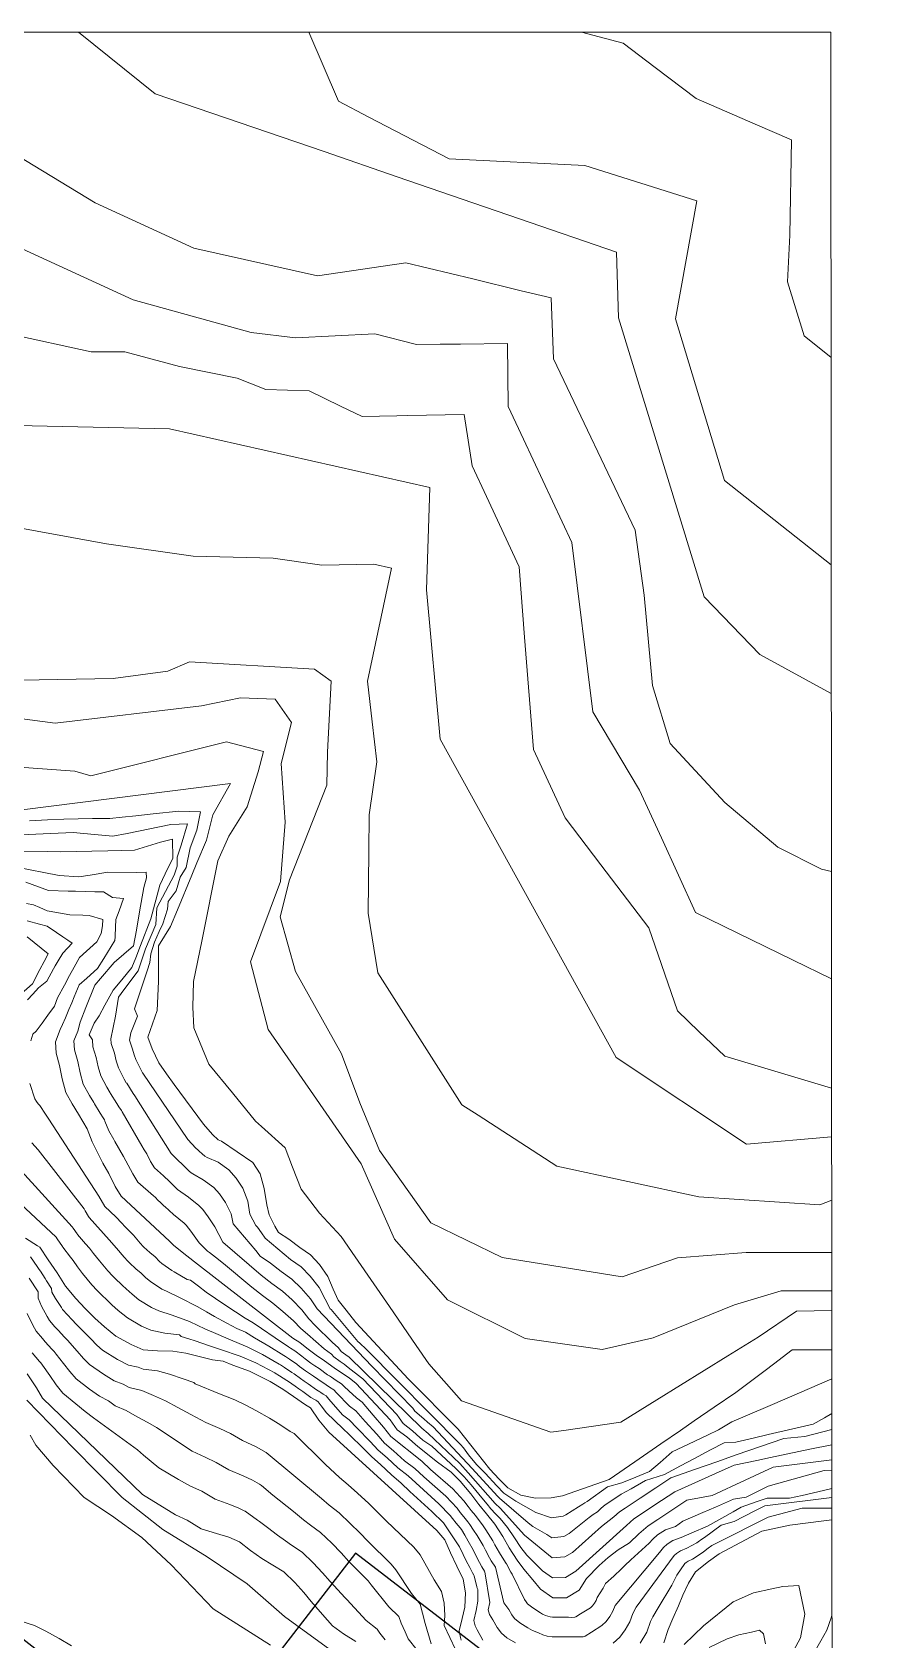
# Model space of a CAD drawing. Header units: metres. Extents: x 30 to 776, y 38 to 676.
# Drawn here: x 628.2 to 775.7, y 392.9 to 675.8 of the extents above; entities that cross this region are included whole.
import ezdxf

# ---------------------------------------------------------------- set-up
doc = ezdxf.new("R2010")
doc.units = ezdxf.units.M
doc.layers.add('01_Fina', color=7, linetype='Continuous')

msp = doc.modelspace()

# ---------------------------------------------------------------- linework, layer by layer
msp.add_lwpolyline([(634.09, 342.07), (690.42, 298.63), (741.37, 364.7), (685.04, 408.15)], close=True)
msp.add_spline([(106.83, 675.61), (108.32, 665.3), (106.86, 656.36), (102.39, 646.03), (99, 639.25), (96.74, 623.58), (93.18, 609.64), (93.18, 600.18), (98.44, 591.5), (101.1, 585.98), (102.04, 577.46), (110.54, 567.2), (115.45, 554.23), (129.88, 544.16), (140.15, 529.47), (156.19, 509.83), (198.01, 500.83), (221.73, 503.7), (238, 515.67), (252.42, 520.15), (281.11, 538.63), (291.8, 551.68), (297.51, 566.91), (300.12, 587.55), (316.29, 606.6), (331.97, 613.25), (351.68, 610.4), (367.6, 598.06), (374.49, 580.98), (389.77, 552.31), (401.1, 510.24), (407.2, 487.78), (408.99, 484.8), (414.2, 484.65), (424.03, 484.65), (456.85, 473.39), (460.88, 470.71), (472.98, 472.65), (479.56, 474.44), (492.86, 470.56), (502.87, 478.32), (512.31, 493.41), (527.25, 500.43), (541.15, 492.96), (559.78, 474.2), (591.84, 430.24), (601.45, 418), (617.45, 400.82), (669.82, 363.98), (715.45, 331.77), (775.7, 289.92)], degree=3)
msp.add_open_spline([(479.28, 453.61), (479.65, 453.45), (480.06, 453.28), (481.31, 452.77), (482.24, 452.42), (484.43, 451.71), (485.69, 451.36), (488.24, 450.86), (489.44, 450.69), (491.33, 450.57), (491.93, 450.55), (493.01, 450.55), (493.48, 450.56), (494.45, 450.62), (494.92, 450.66), (496.33, 450.81), (497.25, 450.96), (499.67, 451.48), (501.1, 451.94), (503.73, 452.97), (504.93, 453.55), (507.12, 454.78), (508.12, 455.43), (509.94, 456.74), (510.78, 457.4), (512.8, 459.16), (513.89, 460.24), (515.86, 462.39), (516.73, 463.44), (518.32, 465.5), (519.03, 466.51), (520.33, 468.45), (520.92, 469.39), (522.34, 471.76), (523.07, 473.09), (524.31, 475.4), (524.83, 476.38), (525.69, 477.93), (526.04, 478.51), (526.36, 479.01), (526.42, 479.09), (526.47, 479.16), (526.67, 479), (526.88, 478.83), (527.35, 478.44), (527.61, 478.22), (528.11, 477.8), (528.34, 477.6), (528.8, 477.21), (529.02, 477.02), (529.69, 476.43), (530.14, 476.04), (531.45, 474.87), (532.31, 474.09), (534.82, 471.74), (536.42, 470.16), (539.69, 466.77), (541.35, 464.96), (544.11, 461.77), (545.24, 460.43), (547.49, 457.66), (548.61, 456.24), (551.97, 451.87), (554.21, 448.81), (559.9, 440.83), (563.37, 435.77), (568.6, 428.27), (570.25, 425.94), (573.02, 422.07), (574.13, 420.55), (576.21, 417.73), (577.19, 416.43), (579.16, 413.85), (580.15, 412.57), (582.43, 409.66), (583.73, 408.05), (586.16, 405.09), (587.29, 403.74), (589.59, 401.04), (590.77, 399.69), (594.36, 395.66), (596.86, 393), (600.56, 389.29), (601.67, 388.21), (603.69, 386.3), (604.58, 385.47), (606.38, 383.85), (607.28, 383.05), (610.01, 380.7), (611.84, 379.18), (617.38, 374.77), (621.11, 372.02), (630.53, 365.4), (636.21, 361.71), (647.34, 354.62), (652.78, 351.22), (658.9, 347.22), (659.81, 346.62), (661.63, 345.42), (662.54, 344.81), (665.26, 342.98), (667.07, 341.75), (672.51, 338), (676.13, 335.45), (687.01, 327.68), (694.29, 322.35), (703.55, 315.68), (705.39, 314.36), (709.07, 311.73), (710.92, 310.42), (716.45, 306.51), (720.14, 303.91), (731.23, 296.16), (738.64, 291.05), (752.18, 281.76), (758.3, 277.58), (764.42, 273.41)], degree=3, knots=[0, 0, 0, 0, 0.868252, 0.868252, 2.420165, 2.420165, 3.972078, 3.972078, 5.131203, 5.131203, 5.637018, 5.637018, 6.016815, 6.016815, 6.396613, 6.396613, 7.156208, 7.156208, 8.489118, 8.489118, 9.822028, 9.822028, 11.154938, 11.154938, 12.487847, 12.487847, 14.657942, 14.657942, 16.828036, 16.828036, 18.99813, 18.99813, 21.168224, 21.168224, 24.753443, 24.753443, 28.338663, 28.338663, 31.923882, 31.923882, 32.725068, 32.725068, 32.725068, 33.7679, 33.7679, 34.954983, 34.954983, 35.92754, 35.92754, 36.900097, 36.900097, 38.845212, 38.845212, 42.73544, 42.73544, 50.515897, 50.515897, 59.122159, 59.122159, 65.166907, 65.166907, 71.211656, 71.211656, 83.301153, 83.301153, 101.779953, 101.779953, 110.042473, 110.042473, 115.379709, 115.379709, 119.940866, 119.940866, 124.502023, 124.502023, 130.310418, 130.310418, 135.214499, 135.214499, 140.118581, 140.118581, 149.926745, 149.926745, 154.026842, 154.026842, 157.211698, 157.211698, 160.396554, 160.396554, 166.766266, 166.766266, 179.505691, 179.505691, 198.862848, 198.862848, 218.220006, 218.220006, 221.620883, 221.620883, 225.021759, 225.021759, 231.823513, 231.823513, 245.427019, 245.427019, 272.634032, 272.634032, 279.342195, 279.342195, 286.050357, 286.050357, 299.466682, 299.466682, 326.299333, 326.299333, 348.497382, 348.497382, 348.497382, 348.497382])
at = {"layer": '01_Fina', "color": 252, "linetype": 'Continuous', "lineweight": 9, "true_color": 0x939598}
for p, q in [((628.31, 499.47), (628.31, 499.47)), ((636.18, 500.01), (636.18, 500.01)), ((638.76, 498.48), (638.76, 498.48)), ((637.48, 468.4), (637.48, 468.4)), ((638.08, 467.36), (638.08, 467.36)), ((631.3, 439.38), (631.3, 439.38)), ((704.87, 422.27), (704.87, 422.27)), ((705.59, 423.01), (705.59, 423.01)), ((725.37, 417), (725.37, 417)), ((726.84, 414.93), (726.84, 414.93)), ((714.8, 399.99), (714.8, 399.99)), ((712.01, 398.21), (712.01, 398.21))]:
    msp.add_line(p, q, dxfattribs=at)
at = {"layer": '01_Fina', "color": 252, "lineweight": 9, "true_color": 0x939598}
for points in [[(30.01, 38), (769.1, 38), (768.66, 675.82), (29.57, 675.82), (30.01, 57.96)], [(768.8, 481.4), (753.8, 480.14), (730.91, 495.39), (699.95, 551.41), (697.53, 577.67), (698.15, 595.7), (652.34, 606.02), (622.77, 606.65), (589.71, 617.77), (574.45, 627.62), (550.52, 651.52), (538.16, 669.66), (532.12, 675.82)], [(768.78, 509.24), (762.05, 512.51), (744.85, 520.88), (738.87, 534), (735.02, 542.44), (726.79, 556.19), (723.1, 585.99), (714.58, 604.18), (711.88, 609.92), (711.76, 621.03), (703.49, 620.93), (699.95, 620.89), (695.8, 620.84), (688.47, 622.7), (674.52, 622), (666.72, 622.98), (645.93, 628.71), (613.32, 643.65), (601.19, 649.21), (576.86, 666.61), (575.31, 672.05), (574.23, 675.82)], [(768.76, 528.1), (767.04, 528.49), (759.34, 532.4), (750.04, 540.23), (740.37, 550.62), (737.31, 560.81), (735.84, 576.71), (734.25, 588.2), (719.85, 618.3), (719.46, 629.04), (714.17, 630.32), (705.69, 632.38), (693.9, 635.24), (678.38, 632.93), (656.6, 637.82), (639.23, 645.77), (626.99, 653.23), (617.93, 658.75), (610.97, 665.09), (604.48, 671.69), (602.38, 675.82)], [(768.74, 559.4), (756.2, 566.27), (746.37, 576.42), (731.31, 625.56), (730.98, 637.12), (713.87, 642.99), (703.8, 646.45), (692.39, 650.37), (679.52, 654.79), (649.79, 664.99), (636.33, 675.82)], [(768.73, 582.06), (749.97, 596.93), (741.33, 625.39), (745.06, 646.11), (725.41, 652.33), (701.52, 653.52), (687.38, 660.88), (682.07, 663.65), (676.83, 675.82)], [(768.7, 618.57), (763.96, 622.36), (761.03, 631.86), (761.43, 640.07), (761.77, 656.84), (755.36, 659.63), (744.99, 664.13), (737.74, 669.61), (732.13, 673.85), (724.83, 675.82)], [(768.79, 489.99), (750.02, 495.58), (745.46, 499.96), (741.68, 503.6), (736.65, 518.16), (728.21, 529.27), (721.94, 537.53), (716.33, 549.57), (714.79, 569.37), (713.82, 581.71), (708.08, 594.08), (705.57, 599.48), (704.14, 608.55), (694.18, 608.36), (692.3, 608.32), (686.21, 608.2), (682.43, 610.02), (676.88, 612.68), (669.3, 612.91), (664.24, 614.95), (654.06, 616.95), (644.47, 619.57), (638.55, 619.57), (609.53, 625.88)], [(768.81, 470.25), (766.72, 469.44), (745.46, 470.87), (720.46, 476.23), (706.64, 485.2), (703.78, 487.05), (688.98, 510.26), (687.27, 520.75), (687.39, 531.62), (687.46, 538.07), (688.82, 547.41), (687.98, 554.46), (687.13, 561.6), (691.37, 581.51), (688.3, 582.16), (679.14, 582.03), (670.54, 583.23), (656.52, 583.61), (641.23, 585.75), (622.95, 589.1)], [(768.81, 461.04), (753.77, 461.04), (741.66, 460.09), (731.93, 456.77), (710.85, 460.14), (698.28, 466.29), (689.26, 478.98), (685.81, 487.41), (682.6, 496.01), (674.52, 510.49), (671.79, 520.1), (673.45, 526.63), (679.98, 543.28), (680.1, 549.09), (680.78, 561.59), (677.84, 563.69), (655.83, 564.98), (652.04, 563.35), (642.42, 562.04), (619.64, 561.63)], [(768.82, 454.29), (759.93, 454.29), (751.71, 451.82), (737.41, 446.05), (728.43, 443.95), (714.9, 445.93), (701.25, 452.69), (691.92, 463.42), (686.06, 476.67), (677.66, 488.79), (669.68, 500.31), (666.58, 512.22), (671.83, 526.32), (672.65, 536.76), (671.95, 547.13), (673.79, 554.35), (670.9, 558.44), (664.83, 558.67), (657.95, 557.27), (632.19, 554.22), (615.69, 556.39)], [(768.82, 450.83), (762.63, 450.73), (755.87, 446.16), (750.57, 442.88), (738.03, 435.1), (731.7, 431.18), (721.7, 429.73), (719.42, 429.4), (703.68, 434.92), (697.96, 441.46), (695.73, 444.69), (691.01, 451.55), (684.98, 460.3), (682.52, 463.86), (678.7, 467.98), (675.47, 472.21), (673.96, 476.09), (672.66, 479.44), (668.5, 483.2), (667.46, 484.14), (663.39, 489.12), (659.24, 494.2), (656.63, 500.61), (656.42, 504.2), (656.56, 508.72), (658, 515.86), (660.85, 530), (662.74, 534.3), (665.97, 539.5), (667.91, 545.67), (668.84, 549.22), (662.35, 550.91), (638.47, 544.93), (635.69, 545.74), (625.13, 546.53)], [(768.82, 443.91), (761.88, 443.9), (758.58, 441.42), (757.08, 440.29), (751.94, 436.42), (748.12, 433.8), (744.64, 431.4), (742.2, 429.72), (738.75, 427.35), (734.17, 424.2), (729.65, 421.09), (721.44, 418.21), (719.45, 417.86), (716.7, 417.81), (714.14, 418.33), (711.87, 419.64), (710.33, 421.13), (708.7, 422.94), (703.12, 429.97), (694.39, 438.78), (685.08, 448.74), (683.39, 450.88), (681.97, 452.64), (681.1, 454.59), (680.17, 456.81), (678.71, 458.94), (677.15, 460.64), (675.24, 461.94), (673.34, 463.37), (671.5, 464.55), (670.86, 465.71), (669.84, 467.66), (669.46, 469.43), (668.97, 472.3), (668.29, 474.89), (667.01, 476.89), (661.45, 480.62), (660.9, 480.9), (659.91, 481.81), (658.33, 483.66), (653.15, 490.63), (651.79, 492.48), (650.46, 494.43), (649.3, 496.88), (648.51, 498.97), (650.17, 503.65), (650.41, 508.77), (650.41, 514.99), (652.49, 518.41), (653.71, 521.34), (656.26, 527.47), (657.15, 529.6), (658.82, 533.61), (659.94, 538.06), (663.06, 543.59), (626.43, 538.96)], [(768.83, 438.79), (760.97, 435.4), (757.58, 433.95), (751.25, 431.22), (748.92, 429.85), (746.99, 428.93), (743.6, 427.31), (740.75, 425.95), (738.63, 424.1), (736.79, 422.5), (734.36, 421.5), (731.9, 420.49), (729.39, 419.79), (725.77, 417.25), (725.37, 417), (725.02, 416.73), (724.28, 416.31), (722.02, 414.9), (721.55, 414.63), (719.51, 414.34), (716.76, 415.31), (713.23, 417.3), (711.12, 418.72), (709.9, 419.97), (707.88, 422.24), (706.31, 423.74), (704.91, 425.46), (704.02, 426.69), (703.52, 427.25), (686.91, 444.02), (685.79, 445.07), (685.45, 445.36), (680.75, 451), (680.62, 451.15), (679.69, 452.86), (678.66, 454.86), (677.1, 456.87), (675.49, 458.51), (673.6, 459.83), (669.18, 463.56), (668.49, 464.52), (667.83, 465.53), (667.49, 465.79), (666.48, 467.77), (666.08, 470.07), (665.24, 472.38), (664.07, 474.12), (662.75, 475.59), (660.91, 476.92), (658.96, 477.75), (658.52, 477.98), (658.35, 478.15), (658.26, 478.23), (657.38, 479.05), (657.32, 479.11), (656.99, 479.43), (655.56, 480.96), (647.63, 492.62), (647.6, 492.68), (647.4, 493.01), (646.41, 495.03), (646.14, 495.82), (645.85, 496.82), (645.29, 498.4), (645.53, 499.71), (646.23, 501.45), (646.71, 502.65), (646.18, 503.95), (647.62, 508.32), (648.38, 510.62), (648.86, 512.06), (649.06, 513.63), (649.7, 515.66), (650.54, 517.57), (651.13, 518.91), (651.99, 521.45), (652.09, 522.8), (653.51, 524.67), (654.23, 527.12), (655.26, 528.82), (655.96, 532.28), (657.15, 535.35), (657.81, 538.63), (655.82, 538.67), (653.96, 538.71), (649.47, 538.23), (646.42, 537.9), (644.01, 537.64), (641.86, 537.41), (638.76, 537.43), (633.74, 537.31), (630.89, 537.18), (627.72, 537.04)], [(768.83, 432.7), (767.52, 431.96), (765.56, 430.85), (757.62, 429.01), (754.98, 428.4), (751.95, 427.69), (749.91, 427.58), (747.52, 426.31), (744.54, 424.72), (742.19, 423.48), (739.38, 421.98), (736.07, 420.9), (733.53, 419.48), (731.76, 418.49), (729.62, 417.08), (728.94, 416.63), (728.29, 416.05), (727.64, 415.42), (726.84, 414.93), (726.14, 414.39), (722.61, 411.59), (721.7, 411.04), (719.57, 410.83), (718.71, 411.43), (716.23, 412.81), (715.42, 413.46), (710.36, 417.79), (710.05, 418.19), (705.59, 423.01), (698.72, 430.34), (697.69, 431.2), (697.04, 431.8), (695.48, 433.13), (695.13, 433.63), (687.94, 441.06), (678.28, 451.13), (677.14, 452.91), (675.49, 454.8), (673.84, 456.37), (671.96, 457.72), (670.07, 459.16), (668.28, 460.41), (667.51, 461.4), (663.51, 466.1), (663.2, 467.83), (662.19, 469.86), (661.13, 471.36), (660.13, 472.47), (658.28, 473.86), (656.46, 474.89), (656.13, 475.06), (655.8, 475.39), (652.62, 478.46), (646.22, 488.6), (645.96, 489.03), (644.8, 490.82), (644.73, 490.93), (644.34, 491.57), (643.33, 493.57), (642.97, 494.76), (642.64, 496.1), (642.07, 497.84), (642.01, 498.64), (642.81, 502.62), (643.34, 506.01), (644.28, 507.25), (646.81, 510.61), (648.08, 514.49), (649.91, 518.78), (650.11, 521.68), (651.64, 524.57), (653.15, 527.44), (653.67, 529.04), (653.7, 530.61), (654.36, 532.73), (655.52, 536.47), (652.59, 536.4), (644.9, 534.76), (642.35, 534.29), (639.14, 534.6), (635.37, 534.96), (615.63, 534.1)], [(768.83, 429.88), (764.09, 428.65), (760.38, 428.34), (752, 425.42), (748.58, 424.22), (744.86, 422.92), (740.51, 421.41), (737.86, 419.65), (735.12, 417.82), (732.48, 416.08), (731.47, 415.41), (730.5, 414.54), (728.32, 412.85), (723.2, 408.27), (721.85, 407.46), (719.63, 407.32), (714.78, 411.28), (710.49, 416.05), (709.61, 416.87), (704.87, 422.27), (703.38, 423.91), (697.81, 429.19), (696.72, 430.12), (683.96, 442.62), (683.37, 443.05), (682.55, 443.65), (682.04, 444.28), (680.92, 445.28), (677.94, 448.18), (676.86, 449.4), (675.63, 450.96), (673.88, 452.73), (672.18, 454.24), (670.32, 455.61), (668.43, 457.05), (661.74, 462.89), (660.32, 465.59), (659.14, 467.35), (658.19, 468.59), (657.51, 469.34), (655.65, 470.8), (653.75, 472.14), (652.99, 472.89), (652.31, 473.53), (651.26, 474.55), (649.68, 475.95), (649.01, 477.08), (648.33, 478.43), (647.86, 479.11), (647.46, 479.81), (644.02, 485.79), (643.89, 486.04), (643.43, 486.66), (643.05, 487.3), (641.97, 489.01), (641.87, 489.17), (641.29, 490.12), (640.25, 492.12), (639.8, 493.71), (639.43, 495.38), (638.85, 497.27), (638.76, 498.48), (638.21, 499.38), (639.1, 501.43), (639.93, 502.68), (640.97, 504.58), (642.4, 507.2), (643.93, 509.03), (645.73, 511.21), (646.39, 512.91), (647.24, 515.1), (649.07, 519.77), (650.62, 525.72), (652.06, 528.69), (652.89, 530.4), (652.87, 533.82), (650.72, 533.29), (646.18, 531.83), (641.49, 531.75), (633.12, 531.59), (630.94, 531.61), (623.19, 531.65)], [(768.84, 427.22), (764.97, 426.41), (758.05, 424.97), (755.63, 424.46), (751.66, 423.63), (748.39, 422.16), (741.19, 418.93), (737.72, 416.64), (735.35, 415.08), (734, 414.19), (732.7, 413.03), (723.79, 404.96), (722, 403.88), (719.69, 403.8), (717.96, 405), (715.16, 407.79), (714.13, 409.11), (713.02, 410.81), (711.8, 412.64), (710.5, 414.21), (710.46, 414.27), (709.7, 415.05), (708.85, 415.95), (708.22, 416.73), (707.54, 417.53), (705.42, 420.14), (704.15, 421.54), (704.14, 421.54), (702.71, 423.01), (698.5, 426.97), (696.9, 428.03), (695.75, 429.04), (695.06, 429.67), (693.41, 430.95), (692.71, 431.95), (692.29, 432.51), (686.36, 438.8), (686.08, 439.02), (683.78, 440.81), (683.04, 441.39), (682.33, 441.89), (681.24, 442.69), (680.82, 443.13), (679.53, 444.12), (676.59, 446.69), (675.45, 447.68), (674.12, 449.01), (672.26, 450.65), (670.52, 452.11), (668.68, 453.5), (666.8, 454.95), (661.81, 459.14), (660.45, 460.2), (659.34, 461.06), (659.03, 461.3), (657.55, 462.77), (656.08, 464.83), (655.25, 465.83), (654.9, 466.21), (653.01, 467.73), (651.48, 469.16), (651.37, 469.22), (650.69, 469.88), (650.36, 470.21), (649.78, 470.78), (649.54, 471), (646.74, 473.45), (645.9, 474.88), (644.22, 477.96), (642.71, 480.58), (642.52, 480.92), (641.67, 482.45), (640.98, 484.19), (640.87, 484.41), (640.64, 484.73), (640.14, 485.57), (639.13, 487.21), (639, 487.42), (638.24, 488.68), (637.17, 490.66), (636.63, 492.65), (636.22, 494.66), (635.62, 496.71), (635.51, 498.31), (636.18, 500.01), (636.61, 501.58), (637.63, 504.15), (639.18, 508.07), (640.21, 509.28), (642.62, 512.1), (646.01, 515.02), (646.5, 517.8), (647.07, 520.99), (647.82, 525.26), (648.27, 526.96), (648.23, 527.97), (646.46, 527.9), (641.5, 527.96), (638.38, 527.46), (636.36, 527.14), (632.92, 527.37), (625.1, 528.93)], [(768.84, 424.57), (758.51, 423.27), (753.61, 420.98), (747.79, 418.26), (743.34, 417.45), (738.22, 414.08), (736.52, 412.96), (734.9, 411.52), (733.27, 409.94), (731.28, 408.71), (729.51, 407.35), (727.91, 405.96), (725.66, 403.67), (724.37, 401.64), (722.15, 400.3), (719.75, 400.29), (717.59, 401.78), (716.26, 403.43), (714.63, 405.29), (713.49, 406.93), (712.1, 409.07), (710.96, 411.08), (709.54, 413.26), (708.1, 415.03), (706.75, 416.72), (705.31, 418.6), (703.43, 420.8), (701.85, 422.36), (699.46, 424.15), (695.99, 426.88), (694.06, 428.61), (692.37, 429.85), (691.17, 431.58), (685.16, 438), (683.95, 438.99), (682.74, 439.74), (681.29, 440.73), (679.6, 441.97), (678.15, 442.97), (676.46, 444.21), (675.25, 445.2), (674.04, 445.95), (656.72, 459.41), (654.56, 461.11), (653.03, 462.32), (652.31, 463.06), (643.8, 470.95), (642.79, 472.69), (641.65, 474.94), (640.6, 476.77), (639.65, 478.62), (638.71, 480.52), (637.85, 482.79), (636.3, 485.41), (635.18, 487.24), (634.09, 489.21), (633.46, 491.59), (633.01, 493.95), (632.4, 496.14), (632.26, 498.15), (633.1, 500.27), (633.53, 501.16), (634.04, 502.37), (634.65, 503.84), (635.14, 505), (635.58, 506.05), (636.46, 508.15), (637.77, 509.34), (639.64, 511.03), (640.76, 512.8), (642.07, 514.9), (642.73, 515.96), (642.76, 516.59), (642.79, 517.18), (642.82, 517.84), (642.84, 518.29), (642.91, 519.68), (643.47, 521.2), (644.24, 523.32), (642.31, 523.52), (640.73, 524.52), (639.2, 524.55), (637.54, 524.59), (635.8, 524.62), (634.51, 524.65), (631.03, 524.73), (627.04, 526.21)], [(627.95, 498.28), (628.31, 499.47), (628.86, 499.99), (629.91, 501.42), (630.93, 502.8), (632.1, 504.39), (632.61, 505.85), (633.84, 508.11), (634.75, 509.78), (635.58, 511.29), (636.5, 512.98), (639.56, 515.73), (640.29, 517.17), (640.55, 518.52), (640.58, 519.68), (638.2, 520.37), (637.07, 520.41), (634.79, 520.49), (631.14, 521.11), (630.82, 521.16), (629.52, 521.74), (628.4, 522.24), (627.18, 522.49)], [(627.36, 505.49), (628.29, 506.52), (629.28, 507.61), (630.77, 508.79), (631.9, 511), (632.21, 511.5), (632.76, 512.4), (633.56, 513.73), (635.19, 515.5), (634.46, 516), (633.56, 516.62), (632.48, 517.36), (630.83, 518.49), (629.49, 518.83), (627.28, 519.4)], [(625.25, 505.7), (628.22, 508.35), (629.52, 510.83), (630.29, 512.29), (630.99, 513.63), (627.31, 516.59)], [(768.84, 422.62), (767.48, 422.68), (757.65, 419.93), (753.76, 418), (751.53, 417.62), (748.35, 416.24), (746.16, 415.3), (742.62, 413.77), (741.34, 412.81), (739.55, 412.24), (738.19, 411.34), (737.36, 410.6), (736.7, 409.88), (733.49, 406.97), (732.42, 405.98), (731.85, 405.36), (730.5, 404.09), (729.03, 402.81), (728.59, 401.98), (727.58, 400.35), (727.36, 399.79), (727.07, 399.31), (726.76, 398.88), (726.37, 398.53), (724.63, 397.43), (723.78, 396.91), (723.63, 396.87), (723.09, 396.84), (722.54, 396.85), (719.69, 396.85), (719.27, 396.92), (718.87, 397.04), (718.48, 397.19), (717.96, 397.39), (717.57, 397.65), (716.26, 398.49), (715.3, 399.21), (715.05, 399.54), (714.8, 399.99), (712.59, 404.45), (712.39, 404.78), (711.59, 406.24), (711.54, 406.34), (710.54, 407.87), (710.36, 408.2), (709.57, 409.62), (709.22, 410.29), (707.99, 412.25), (707.36, 413.13), (706.63, 414.11), (706.13, 414.74), (705.42, 415.62), (704.84, 416.36), (704.11, 417.32), (702.18, 419.47), (698.25, 422.87), (696.71, 424.34), (691.26, 428.66), (690, 430.32), (688.14, 432.44), (686.2, 434.71), (685.2, 435.49), (683.85, 436.7), (683.07, 437.47), (682.59, 437.94), (681.62, 438.53), (680.81, 439.09), (680.46, 439.33), (680.14, 439.53), (678.64, 440.62), (677.9, 441.13), (677.21, 441.6), (676.19, 442.34), (675.58, 442.79), (674.35, 443.74), (673.63, 444.19), (673.24, 444.43), (670.94, 446.02), (668.51, 447.66), (667.03, 448.69), (665.64, 449.51), (663.96, 450.6), (661.89, 451.94), (660.42, 452.96), (658.78, 454.08), (657.46, 455.11), (656.03, 456.18), (655.41, 456.28), (653.18, 457.67), (652.76, 457.86), (651, 459.13), (650.6, 459.45), (649.78, 460.26), (648.88, 461.02), (647.8, 461.98), (647.69, 462.09), (647.17, 462.68), (646, 464.07), (644.47, 465.65), (643.97, 466.23), (642.87, 467.31), (640.94, 469.16), (639.91, 470.99), (631.1, 484.51), (630.49, 485.39), (629.5, 486.89), (629.25, 487.21), (628.95, 487.62), (628.63, 488.07), (627.76, 490.81)], [(768.84, 419.51), (766.36, 418.94), (763.64, 418.31), (761.37, 417.79), (757.47, 417.83), (755.73, 417.22), (752.88, 416.21), (751.49, 415.43), (746.97, 412.88), (744.21, 411.71), (742.33, 410.91), (740.88, 410.39), (739.86, 409.72), (739.23, 409.16), (738.51, 408.25), (730.7, 398.93), (730.34, 397.93), (729.76, 396.97), (729.16, 396.12), (728.36, 395.42), (726.56, 394.23), (725.42, 393.52), (725.11, 393.43), (724.04, 393.39), (722.93, 393.39), (722.1, 393.4), (721.79, 393.4), (719.63, 393.42), (718.79, 393.55), (717.99, 393.79), (717.22, 394.09), (716.18, 394.5), (715.39, 395), (713.96, 395.88), (713.01, 396.63), (712.52, 397.3), (712.01, 398.21), (711.16, 399.38), (709.65, 405.65), (708.9, 406.8), (708.62, 407.34), (707.9, 408.67), (707.49, 409.49), (706.43, 411.24), (705.82, 412.21), (705.16, 413.2), (704.78, 413.67), (704.09, 414.53), (703.47, 415.31), (702.91, 416.04), (700.94, 418.15), (697.04, 421.58), (695.5, 423.05), (693.68, 424.41), (691.76, 426.16), (690.14, 427.47), (688.82, 429.07), (686.74, 431.3), (685.08, 433.16), (684, 433.98), (681.72, 436.34), (681.22, 436.88), (680.5, 437.33), (679.89, 437.75), (679.63, 437.93), (679.16, 438.2), (677.68, 439.27), (676.97, 439.77), (676.28, 440.24), (675.21, 441), (674.7, 441.37), (673.45, 442.29), (672.73, 442.73), (672.44, 442.91), (669.8, 444.56), (667.26, 446.04), (665.72, 447.01), (664.2, 447.67), (662.42, 448.62), (660.22, 449.79), (658.86, 450.59), (657.32, 451.48), (654.11, 453.14), (651.8, 454.24), (650.98, 454.6), (648.98, 455.93), (648.17, 456.58), (647.26, 457.46), (646.47, 458.13), (645.22, 459.29), (645, 459.51), (644.33, 460.24), (643.02, 461.83), (641.7, 463.28), (638.19, 467.21), (638.08, 467.36), (637.48, 468.4), (637.31, 468.74), (629.24, 479.13), (628.14, 480.37)], [(618.84, 476.34), (632.37, 463.77), (632.58, 463.47), (633.48, 462.12), (633.56, 461.99), (634.92, 460.24), (635.41, 459.65), (636.17, 458.53), (637.05, 457.37), (638.66, 455.37), (639.63, 454.35), (640.06, 453.9), (641.64, 452.36), (642.21, 451.85), (643.3, 450.85), (644.92, 449.55), (647.4, 448.09), (649.05, 447.36), (651.5, 446.87), (654.07, 446.55), (654.4, 446.29), (655.73, 445.87), (656.87, 445.49), (659.34, 444.65), (661.33, 443.97), (664.75, 442.81), (667.54, 441.65), (670.83, 439.88), (670.93, 439.82), (671.65, 439.37), (672.95, 438.53), (673.24, 438.33), (674.42, 437.51), (675.1, 437.05), (675.77, 436.58), (677.21, 435.54), (677.96, 435.13), (678.05, 435.07), (678.25, 434.93), (678.5, 434.78), (679.01, 434.07), (679.92, 432.82), (682.82, 430.05), (683.96, 429.01), (686.48, 426.56), (687.91, 425.09), (689.47, 423.71), (691.37, 421.94), (693.08, 420.46), (694.63, 419), (698.45, 415.49), (700.51, 413.47), (703.33, 409.22), (704.01, 407.9), (704.54, 406.77), (705.14, 405.61), (705.62, 404.65), (705.87, 404.27), (705.9, 404.15), (706.37, 402.23), (706.45, 401.96), (706.54, 401.72), (706.58, 399.7), (706.25, 398.04), (705.84, 396.29), (706.07, 395.33), (706.42, 394.63), (707.44, 392.82)], [(713.21, 392.36), (711.66, 393.26), (710.72, 394.06), (709.98, 395.06), (709.21, 396.42), (708.62, 397.36), (708.39, 398.14), (708.7, 399.45), (707.8, 404.85), (707.76, 404.96), (707.26, 405.72), (706.88, 406.47), (706.22, 407.72), (705.75, 408.7), (704.88, 410.23), (704.28, 411.29), (703.69, 412.29), (703.44, 412.6), (702.76, 413.43), (702.1, 414.26), (701.71, 414.76), (699.7, 416.82), (694.29, 421.75), (692.52, 423.18), (690.62, 424.93), (689.03, 426.28), (687.65, 427.81), (685.35, 430.15), (683.95, 431.61), (682.79, 432.47), (680.37, 435.21), (679.86, 435.83), (679.38, 436.13), (678.97, 436.41), (678.8, 436.53), (678.19, 436.87), (676.72, 437.93), (676.03, 438.41), (675.35, 438.88), (674.23, 439.67), (673.82, 439.95), (672.55, 440.83), (671.83, 441.28), (671.63, 441.4), (668.67, 443.1), (666, 444.43), (662.77, 445.82), (660.88, 446.64), (658.54, 447.64), (657.29, 448.23), (655.86, 448.89), (652.8, 450.01), (650.43, 450.8), (649.18, 451.35), (646.95, 452.74), (645.74, 453.72), (644.73, 454.66), (644.05, 455.24), (642.64, 456.6), (642.32, 456.93), (641.5, 457.81), (640.03, 459.6), (638.94, 460.9), (638.26, 461.84), (637.57, 462.6), (636.12, 464.23), (636.06, 464.33), (635.38, 465.34), (635.23, 465.57), (625.71, 475.99)], [(703.63, 392.85), (703.52, 393.31), (703.29, 394.44), (703.81, 396.63), (704.29, 398.62), (704.4, 401.13), (703.98, 403.58), (702.86, 405.83), (701.77, 408.21), (700.75, 410.46), (699.35, 412.15), (680.38, 429.45), (678.62, 431.52), (677.13, 433.72), (676.24, 434.21), (674.17, 435.68), (672.26, 436.99), (670.03, 438.37), (666.41, 440.19), (663.49, 441.2), (661.79, 441.95), (659.9, 442.13), (657.8, 442.67), (655.2, 443.34), (652.94, 443.7), (650.19, 443.74), (647.68, 443.92), (645.61, 444.83), (642.89, 446.35), (640.87, 447.98), (639.22, 449.47), (637.48, 451.21), (635.83, 452.93), (634.06, 455.14), (632.56, 457.45), (631, 459.75), (629.52, 461.98), (629.1, 462.21), (626.99, 463.59)], [(702.61, 391.18), (700.64, 395.43), (700.79, 397.18), (700.63, 399.36), (700.2, 401.38), (698.88, 403.44), (696.44, 407.83), (695.33, 409.19), (690.53, 413.77), (689.08, 415.2), (687.38, 416.85), (685.4, 418.71), (683.74, 420.14), (682.25, 421.47), (679.76, 423.73), (674.26, 429.17), (673.54, 429.56), (671.75, 430.78), (669.93, 431.91), (667.61, 433.18), (665.63, 434.23), (663.81, 435.13), (661.1, 436.17), (656.86, 437.94), (656.6, 438.18), (654.71, 438.82), (652.35, 439.61), (650.2, 440.22), (647.72, 440.51), (646.79, 440.84), (645.13, 441.2), (643.16, 442.23), (640.56, 443.84), (639.57, 444.76), (638.48, 445.83), (637.21, 447.13), (636.83, 447.51), (635.98, 448.37), (635.15, 449.26), (634.36, 450.09), (633.52, 451.02), (633.32, 451.37), (632.27, 452.96), (631.64, 454.09), (631.6, 454.69), (630.69, 456.08), (630.44, 456.46), (629.61, 457.74), (629.4, 458.05), (629.17, 458.39), (629.03, 458.58), (627.9, 460.28)], [(627.67, 456.54), (628.33, 455.46), (628.52, 455.18), (629.2, 454.13), (629.22, 453.04), (629.79, 451.63), (630.81, 449.81), (631.2, 449.1), (632.17, 447.99), (632.82, 447.31), (633.8, 446.2), (634.45, 445.56), (634.81, 445.16), (636.09, 443.68), (637.18, 442.42), (638.23, 441.33), (640.72, 439.62), (642.58, 438.49), (644.18, 437.88), (645.25, 437.29), (647.46, 436.74), (649.5, 435.88), (651.62, 434.96), (653.82, 433.75), (656.11, 432.56), (658.72, 431.13), (661.21, 430.07), (663.08, 429.17), (665.19, 427.99), (667.59, 426.83), (669.34, 425.87), (679.08, 417.75), (680.43, 416.6), (682.16, 415.25), (684.13, 413.38), (685.8, 411.69), (687.21, 410.23), (691.3, 406.22), (692.14, 405.21), (694.9, 401.06), (696.43, 399.18), (696.86, 397.59), (697.28, 395.74), (698.38, 392.2)], [(695.92, 391.09), (694.3, 393.04), (693.78, 394.3), (693.09, 395.81), (692.65, 396.98), (690.92, 398.68), (687.83, 402.58), (687.27, 403.26), (683.9, 406.69), (682.52, 408.19), (680.88, 409.91), (678.92, 411.78), (677.12, 413.07), (675.92, 414.02), (674.16, 415.46), (670.51, 418.34), (668.52, 420.06), (668.16, 420.25), (666.92, 420.96), (665.26, 421.75), (662.76, 422.81), (660.53, 424.1), (658.61, 425.01), (656.33, 426.1), (650.02, 430.27), (648.52, 431.11), (646.65, 432.15), (644.71, 433.27), (642.78, 434.06), (641.58, 434.92), (640.03, 435.77), (638.27, 437.01), (635.9, 438.82), (634.79, 440.08), (633.7, 441.53), (632.41, 443.18), (632.06, 443.6), (631.63, 444.03), (630.48, 445.35), (629.99, 445.89), (628.89, 447.19), (628.3, 448.25), (627.31, 450.31)], [(690.28, 392.86), (689.32, 394.04), (688.87, 394.78), (686.94, 396.3), (683.52, 399.96), (683.24, 400.29), (680.58, 403.15), (679.24, 404.69), (677.63, 406.44), (675.68, 408.32), (673.81, 409.53), (672.75, 410.29), (671.35, 411.33), (669.54, 412.63), (668.16, 413.69), (667.79, 413.97), (665.65, 415.5), (665.47, 415.6), (664.51, 416.05), (662.93, 416.67), (660.34, 417.62), (657.99, 419.04), (656.01, 419.95), (653.94, 421.07), (650.43, 423.16), (647.74, 425.37), (646.72, 426.33), (645.43, 427.25), (638.97, 431.96), (637.49, 433.05), (635.83, 434.41), (633.57, 436.31), (632.4, 437.74), (631.3, 439.38), (630, 441.2), (629.68, 441.65), (629.46, 441.86), (628.15, 443.4)], [(680.56, 391.16), (672.57, 396.98), (666, 402.73), (658.97, 407.51), (651.18, 412.29), (643.99, 417.91), (635.44, 426.6), (627.26, 435.08)], [(768.84, 417.95), (757.05, 416.45), (755.2, 415.51), (751.66, 413.72), (749.34, 413.07), (746.41, 410.91), (745.95, 410.57), (745.31, 410.1), (745.11, 409.97), (743.32, 409), (742.21, 408.54), (741.53, 408.1), (741.11, 407.73), (734.44, 398.62), (733.82, 397.51), (733.32, 396.07), (732.46, 394.63), (731.55, 393.35), (730.35, 392.31)], [(735.15, 392.3), (736.31, 394.21), (736.95, 396.1), (737.37, 396.94), (738.27, 398.51), (740.68, 402.51), (741.56, 404.27), (742.99, 406.29), (743.2, 406.47), (743.54, 406.7), (744.31, 407.1), (746.01, 408.22), (746.24, 408.39), (747.09, 409.02), (747.7, 409.47), (749.24, 410.24), (751.69, 411.46), (754.61, 412.92), (757.66, 414.45), (763.63, 416.07), (768.84, 416.08)], [(768.85, 414), (767.44, 413.82), (761.46, 413.05), (756.55, 411.99), (750.92, 408.99), (749, 408.03), (747.17, 406.68), (744.87, 404.85), (743.63, 402.85), (742.65, 400.73), (741.88, 398.85), (740.84, 396.61), (740.07, 394.68), (739.29, 392.35)], [(761.2, 389.28), (763.34, 393.22), (764.09, 397.4), (763.06, 402.47), (760.22, 402.26), (758.26, 401.83), (755.07, 401.13), (751.48, 399.59), (746.26, 395.36), (742.87, 392.04)], [(747.27, 391.53), (750.45, 393.07), (752.48, 393.75), (754.72, 394.25), (756.12, 394.6), (756.8, 393.95), (757.16, 392.17)]]:
    msp.add_lwpolyline(points, dxfattribs=at)
at = {"layer": '01_Fina', "color": 252, "linetype": 'Continuous', "lineweight": 9, "true_color": 0x939598}
for points in [[(627.29, 439.69), (628.91, 437.23), (630.01, 435.4), (647.59, 418.47), (653.41, 414.89), (655.44, 413.97), (657.92, 412.43), (660.59, 411.58), (662.78, 410.95), (664.65, 410.1), (666.6, 408.59), (668.55, 407.19), (670.5, 406), (672.44, 404.86), (674.38, 402.97), (675.96, 401.19), (677.27, 399.61), (679.22, 397.33), (681.03, 395.33), (682.96, 393.91), (685.09, 392.58)], [(627.85, 428.92), (628.84, 427.12), (631.89, 423.57), (637.32, 417.93), (642.15, 414.78), (647.45, 410.89), (652.62, 406.1), (660.04, 398.34), (670.09, 391.97)], [(635.08, 391.82), (632.92, 393.12), (630.56, 394.4), (628.58, 395.43), (625.99, 396.22)], [(768.86, 397.19), (768.73, 396.75), (767.95, 394.61), (766.9, 392.7), (765.48, 390.22), (764.3, 387.2), (763.66, 385.06), (763, 382.8), (762.25, 380.43), (761.36, 378.63), (760.82, 378.11), (759.15, 375.67), (756.93, 373.5), (755.18, 370.11), (753.91, 366.47), (753.85, 362.07), (754.06, 358.9), (755.97, 355.7), (757.01, 353.97), (758.21, 352.73), (760.53, 350.27), (762.46, 348.79), (764.49, 348.79), (768.89, 349.35)]]:
    msp.add_lwpolyline(points, dxfattribs=at)

doc.saveas('drawing.dxf')
